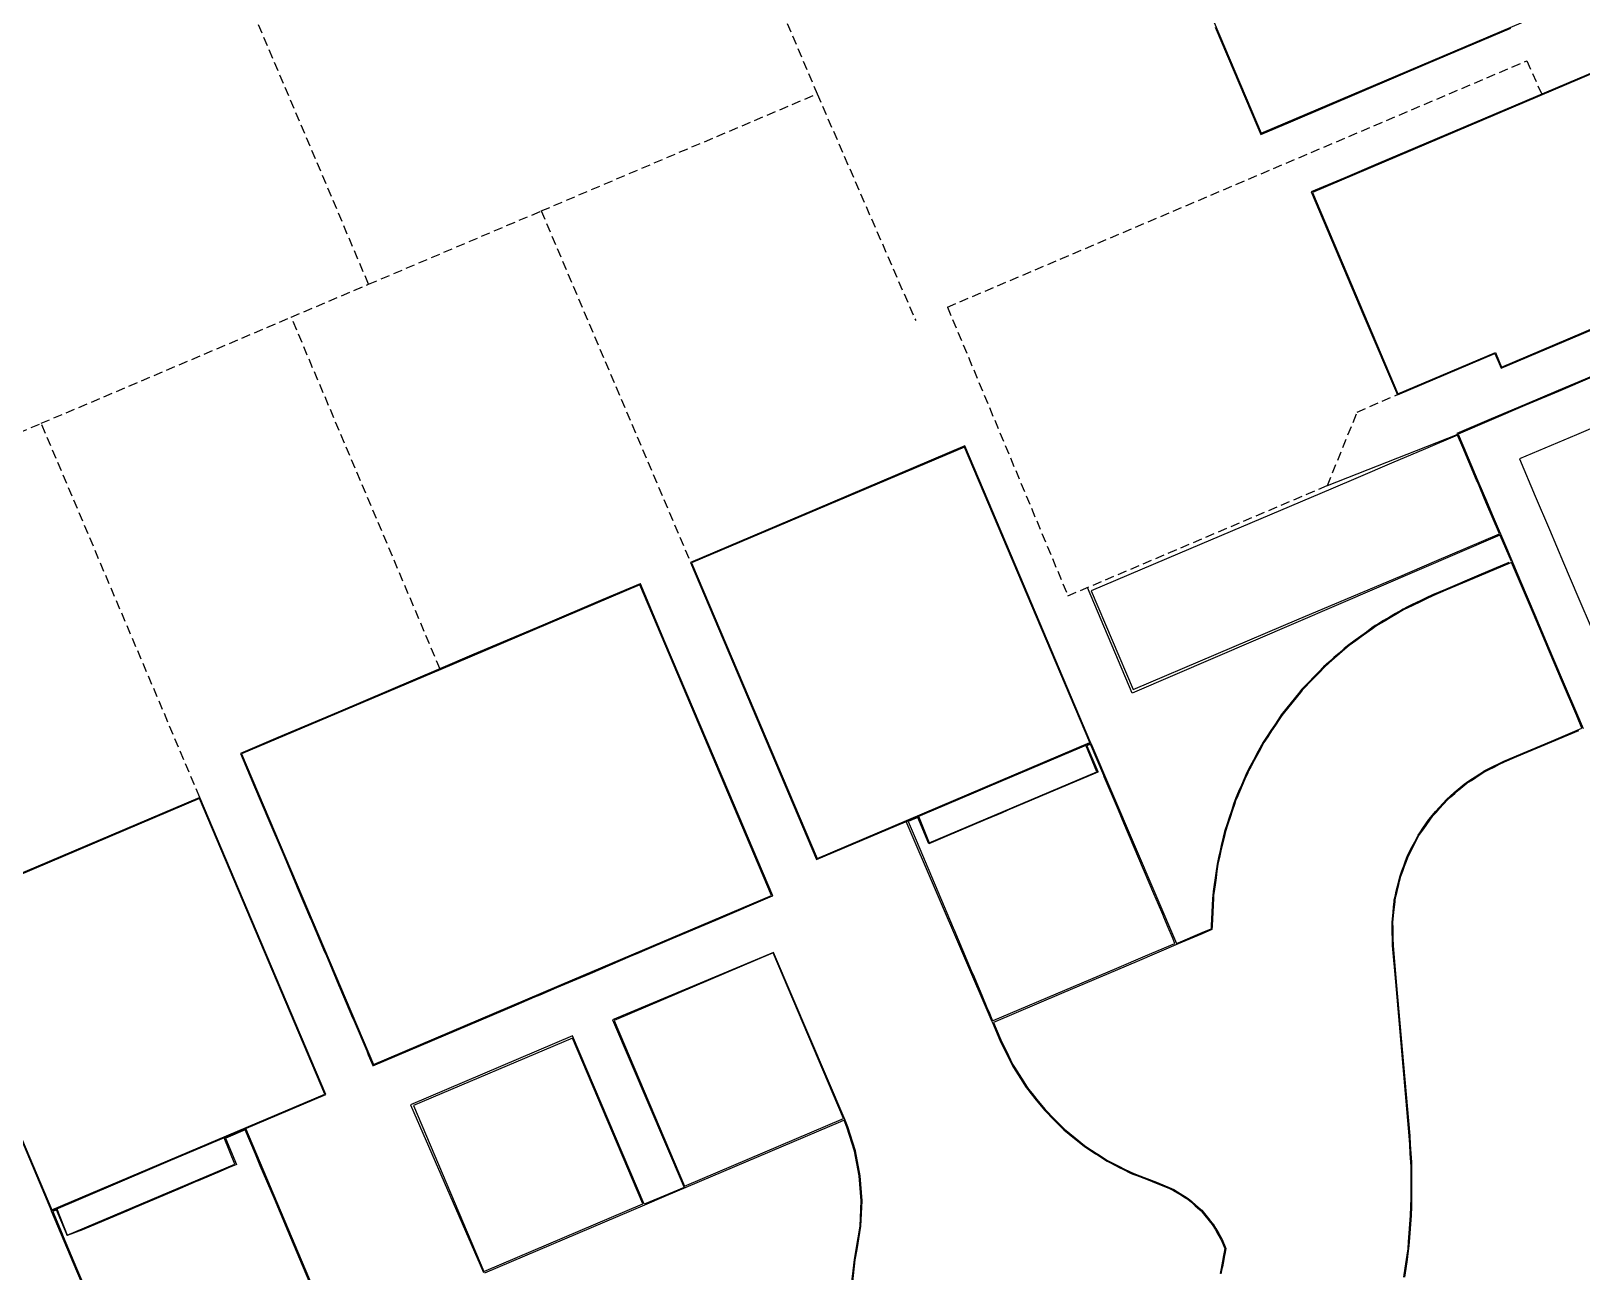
# Model space of a CAD drawing. Header units: metres. Extents: x 337936 to 338461, y 373266 to 374024.
# Drawn here: x 338154.72 to 338197.39, y 373373.72 to 373407.85 of the extents above; entities that cross this region are included whole.
import ezdxf

# ---------------------------------------------------------------- set-up
doc = ezdxf.new("R2010")
doc.units = ezdxf.units.M
doc.linetypes.add('DASHED2', pattern=[0.375, 0.25, -0.125])
for name, color, linetype in [('3D_LINES', 4, 'Continuous'), ('PLOTS EXTERNAL LEVEL', 3, 'Continuous'), ('PLOTS FFL', 1, 'Continuous')]:
    doc.layers.add(name, color=color, linetype=linetype)

msp = doc.modelspace()

# ---------------------------------------------------------------- linework, layer by layer
at = {"layer": '3D_LINES', "linetype": 'DASHED2'}
for points in [[(338164.01, 373400.884, 34), (338159.237, 373412.128, 33.855)], [(338174.94, 373409.44, 34), (338176.349, 373406.122, 34)], [(338179.934, 373400.259, 34.125), (338195.874, 373407.026, 34.05), (338195.874, 373407.026, 34.05)], [(338195.874, 373407.026, 34.05), (338196.286, 373406.114, 34.05)], [(338168.761, 373402.901, 34), (338176.349, 373406.122, 34)], [(338176.349, 373406.122, 34), (338179.061, 373399.886, 34.125)], [(338164.01, 373400.884, 34), (338168.761, 373402.901, 34)], [(338168.761, 373402.901, 34), (338172.864, 373393.236, 34.1), (338172.864, 373393.236, 34.1)], [(338161.881, 373399.98, 34), (338164.01, 373400.884, 34)], [(338155, 373397.06, 33.9), (338161.881, 373399.98, 34)], [(338165.978, 373390.302, 34.2), (338161.881, 373399.98, 34), (338161.881, 373399.98, 34)], [(338179.934, 373400.259, 34.125), (338183.25, 373392.319, 34.15)], [(338191.209, 373397.37, 34.12), (338192.319, 373397.852, 34.2)], [(338190.39, 373395.349, 34.225), (338191.209, 373397.37, 34.12)], [(338146.437, 373393.425, 33.9), (338155, 373397.06, 33.9)], [(338159.366, 373386.774, 34.05), (338155, 373397.06, 33.9), (338155, 373397.06, 33.9)], [(338183.25, 373392.319, 34.15), (338190.39, 373395.349, 34.225)]]:
    msp.add_polyline3d(points, dxfattribs=at)
at = {"layer": '3D_LINES'}
for points in [[(338197.656, 373398.352, 34.143), (338196.736, 373397.962, 34.154), (338195.815, 373397.571, 34.166), (338194.895, 373397.18, 34.171), (338193.951, 373396.78, 34.186), (338193.963, 373396.751, 34.186)], [(338197.666, 373398.329, 34.143), (338196.745, 373397.939, 34.154), (338195.825, 373397.548, 34.166), (338195.825, 373397.548, 34.166), (338194.904, 373397.157, 34.171), (338193.984, 373396.766, 34.186), (338194.14, 373396.398, 34.18), (338194.531, 373395.478, 34.168), (338194.765, 373394.925, 34.166), (338194.922, 373394.557, 34.178), (338195.312, 373393.637, 34.208), (338195.703, 373392.716, 34.238), (338196.094, 373391.796, 34.208), (338196.485, 373390.875, 34.178), (338196.641, 373390.507, 34.166), (338196.875, 373389.955, 34.168), (338197.266, 373389.034, 34.18), (338197.422, 373388.666, 34.186)], [(338198.158, 373397.139, 34.093), (338197.238, 373396.748, 34.104), (338195.673, 373396.084, 34.116), (338196.107, 373395.06, 34.128), (338196.498, 373394.14, 34.158), (338196.889, 373393.219, 34.188), (338197.279, 373392.299, 34.158), (338197.67, 373391.378, 34.128)], [(338195.136, 373393.988, 34.196), (338195.289, 373393.627, 34.208), (338195.441, 373393.271, 34.22)]]:
    msp.add_polyline3d(points, dxfattribs=at)
at = {"layer": '3D_LINES', "linetype": 'Continuous'}
for points in [[(338195.123, 373394.018, 34.195), (338194.752, 373394.892, 34.166), (338194.516, 373395.449, 34.168), (338194.494, 373395.5, 34.169), (338194.113, 373396.398, 34.18), (338193.971, 373396.734, 34.186), (338193.09, 373396.36, 34.203), (338192.153, 373395.962, 34.221), (338191.232, 373395.571, 34.239), (338190.479, 373395.252, 34.23), (338186.63, 373393.618, 34.187), (338183.891, 373392.455, 34.155), (338185.044, 373389.74, 34.082), (338189.616, 373391.68, 34.134), (338192.377, 373392.852, 34.165), (338193.339, 373393.261, 34.175), (338195.123, 373394.018, 34.195)], [(338183.87, 373388.236, 34.197), (338183.768, 373388.192, 34.197), (338184.069, 373387.483, 34.193), (338184.075, 373387.47, 34.193), (338184.007, 373387.441, 34.193), (338182.658, 373386.868, 34.179), (338182.483, 373386.794, 34.179), (338181.596, 373386.417, 34.171), (338181.421, 373386.343, 34.176), (338181.329, 373386.304, 34.208), (338180.977, 373386.155, 34.336), (338179.872, 373385.686, 34.336), (338179.426, 373385.497, 34.302), (338179.12, 373386.219, 34.315), (338178.853, 373386.106, 34.294), (338179.071, 373385.594, 34.285), (338180.094, 373383.183, 34.03), (338180.108, 373383.149, 34.025), (338180.59, 373382.015, 33.993), (338180.666, 373381.837, 33.989), (338180.73, 373381.685, 33.99), (338180.881, 373381.33, 33.992), (338181.022, 373380.998, 33.994), (338181.071, 373380.881, 33.994), (338181.178, 373380.629, 33.996), (338181.19, 373380.634, 33.996), (338183.4, 373381.572, 34.057), (338184.592, 373382.078, 34.09), (338185.386, 373382.415, 34.114), (338186.195, 373382.759, 34.14), (338186.129, 373382.915, 34.138), (338186.01, 373383.194, 34.133), (338185.888, 373383.482, 34.129), (338185.86, 373383.549, 34.128), (338185.74, 373383.831, 34.126), (338185.679, 373383.974, 34.125), (338185.617, 373384.12, 34.129), (338184.792, 373386.063, 34.183), (338184.642, 373386.417, 34.185), (338184.251, 373387.338, 34.191), (338184.242, 373387.359, 34.191), (338184.237, 373387.372, 34.192), (338183.87, 373388.236, 34.197)], [(338175.142, 373382.495, 34.126), (338170.769, 373380.639, 34.008), (338172.704, 373376.082, 33.998), (338177.076, 373377.938, 34.117), (338175.142, 373382.495, 34.126)], [(338169.619, 373380.15, 33.976), (338165.246, 373378.295, 33.858), (338167.181, 373373.738, 33.848), (338171.553, 373375.594, 33.967), (338169.619, 373380.15, 33.976)]]:
    msp.add_polyline3d(points, close=True, dxfattribs=at)
for points in [[(338190.39, 373395.349, 34.225), (338193.963, 373396.751, 34.186)], [(338195.136, 373393.988, 34.196), (338185.018, 373389.642, 34.082), (338183.785, 373392.546, 34.156)], [(338192.495, 373373.582, 33.951), (338192.53, 373373.824, 33.954), (338192.565, 373374.065, 33.957), (338192.599, 373374.306, 33.961), (338192.607, 373374.356, 33.961), (338192.62, 373374.548, 33.964), (338192.638, 373374.791, 33.967), (338192.656, 373375.034, 33.97), (338192.673, 373375.277, 33.974), (338192.688, 373375.52, 33.977), (338192.689, 373375.764, 33.98), (338192.689, 373376.008, 33.983), (338192.69, 373376.25, 33.987), (338192.69, 373376.494, 33.99), (338192.69, 373376.614, 33.991), (338192.683, 373376.738, 33.993), (338192.668, 373376.981, 33.996), (338192.653, 373377.224, 33.999), (338192.639, 373377.468, 34.003), (338192.268, 373381.698, 34.059), (338192.181, 373382.696, 34.072), (338192.181, 373382.696, 34.072), (338192.176, 373382.89, 34.074), (338192.173, 373383.036, 34.076), (338192.169, 373383.181, 34.078), (338192.166, 373383.33, 34.08), (338192.195, 373383.616, 34.084), (338192.21, 373383.761, 34.086), (338192.225, 373383.906, 34.088), (338192.23, 373383.96, 34.089), (338192.251, 373384.049, 34.09), (338192.284, 373384.191, 34.092), (338192.317, 373384.332, 34.094), (338192.35, 373384.474, 34.096), (338192.387, 373384.615, 34.098), (338192.438, 373384.752, 34.099), (338192.489, 373384.888, 34.101), (338192.539, 373385.025, 34.103), (338192.594, 373385.172, 34.106), (338192.723, 373385.42, 34.109), (338192.79, 373385.549, 34.111), (338192.858, 373385.678, 34.113), (338192.887, 373385.734, 34.114), (338192.934, 373385.802, 34.115), (338193.017, 373385.922, 34.117), (338193.1, 373386.041, 34.119), (338193.183, 373386.161, 34.121), (338193.269, 373386.278, 34.123), (338193.367, 373386.386, 34.124), (338193.464, 373386.494, 34.126), (338193.562, 373386.603, 34.128), (338193.672, 373386.725, 34.131), (338193.768, 373386.808, 34.132), (338193.878, 373386.903, 34.134), (338193.988, 373386.998, 34.136), (338194.098, 373387.093, 34.138), (338194.152, 373387.139, 34.139), (338194.215, 373387.181, 34.14), (338194.336, 373387.261, 34.142), (338194.457, 373387.342, 34.144), (338194.579, 373387.422, 34.146), (338194.68, 373387.489, 34.147), (338194.702, 373387.5, 34.148), (338194.832, 373387.565, 34.149), (338194.962, 373387.63, 34.151), (338195.112, 373387.704, 34.153), (338195.246, 373387.769, 34.155), (338195.595, 373387.917, 34.16), (338196.55, 373388.323, 34.173), (338197.39, 373388.679, 34.185), (338197.247, 373389.015, 34.179), (338196.859, 373389.929, 34.168), (338196.628, 373390.474, 34.165), (338196.471, 373390.842, 34.177), (338196.452, 373390.889, 34.179), (338196.055, 373391.822, 34.209), (338195.674, 373392.72, 34.238), (338195.455, 373393.236, 34.221), (338194.563, 373392.857, 34.238), (338193.646, 373392.468, 34.257), (338193.289, 373392.316, 34.264), (338193.118, 373392.234, 34.267), (338192.948, 373392.153, 34.27), (338192.735, 373392.051, 34.275), (338192.606, 373391.989, 34.274), (338192.484, 373391.931, 34.273), (338192.437, 373391.903, 34.273), (338192.274, 373391.806, 34.271), (338192.112, 373391.71, 34.27), (338191.949, 373391.613, 34.269), (338191.785, 373391.516, 34.268), (338191.716, 373391.475, 34.267), (338191.628, 373391.412, 34.266), (338191.474, 373391.301, 34.265), (338191.321, 373391.19, 34.264), (338191.168, 373391.079, 34.263), (338190.992, 373390.952, 34.261), (338190.869, 373390.846, 34.26), (338190.726, 373390.722, 34.259), (338190.583, 373390.597, 34.257), (338190.44, 373390.473, 34.256), (338190.298, 373390.347, 34.255), (338190.167, 373390.21, 34.254), (338190.036, 373390.074, 34.252), (338189.904, 373389.938, 34.251), (338189.773, 373389.801, 34.25), (338189.698, 373389.723, 34.249), (338189.647, 373389.66, 34.249), (338189.528, 373389.512, 34.247), (338189.41, 373389.364, 34.246), (338189.291, 373389.217, 34.245), (338189.172, 373389.069, 34.244), (338189.139, 373389.027, 34.243), (338189.063, 373388.914, 34.242), (338188.959, 373388.757, 34.241), (338188.854, 373388.599, 34.24), (338188.748, 373388.441, 34.239), (338188.644, 373388.284, 34.238), (338188.553, 373388.117, 34.236), (338188.463, 373387.95, 34.235), (338188.372, 373387.784, 34.234), (338188.282, 373387.617, 34.232), (338188.217, 373387.499, 34.232), (338188.196, 373387.448, 34.231), (338188.121, 373387.275, 34.23), (338188.045, 373387.101, 34.228), (338187.97, 373386.927, 34.227), (338187.895, 373386.753, 34.226), (338187.863, 373386.679, 34.226), (338187.829, 373386.576, 34.225), (338187.77, 373386.396, 34.223), (338187.71, 373386.216, 34.222), (338187.651, 373386.036, 34.221), (338187.583, 373385.831, 34.22), (338187.546, 373385.672, 34.219), (338187.503, 373385.487, 34.217), (338187.46, 373385.304, 34.216), (338187.417, 373385.119, 34.215), (338187.377, 373384.933, 34.214), (338187.351, 373384.746, 34.212), (338187.324, 373384.558, 34.211), (338187.298, 373384.371, 34.21), (338187.272, 373384.184, 34.208), (338187.257, 373384.077, 34.208), (338187.252, 373383.995, 34.207), (338187.243, 373383.805, 34.206), (338187.234, 373383.617, 34.205), (338187.224, 373383.427, 34.203), (338187.215, 373383.238, 34.202), (338187.212, 373383.136, 34.202), (338187.187, 373383.126, 34.202), (338186.942, 373383.021, 34.186), (338186.283, 373382.742, 34.143), (338185.151, 373382.261, 34.106), (338184.614, 373382.033, 34.09), (338183.076, 373381.38, 34.047), (338181.198, 373380.583, 33.997), (338181.4, 373380.107, 34.001), (338181.612, 373379.673, 34.004), (338181.728, 373379.436, 34.006), (338181.778, 373379.358, 34.006), (338181.968, 373379.055, 34.008), (338182.126, 373378.805, 34.01), (338182.167, 373378.752, 34.01), (338182.262, 373378.632, 34.01), (338182.394, 373378.465, 34.012), (338182.622, 373378.185, 34.016), (338182.888, 373377.915, 34.02), (338183.135, 373377.667, 34.024), (338183.152, 373377.653, 34.025), (338183.447, 373377.412, 34.03), (338183.708, 373377.2, 34.034), (338183.746, 373377.176, 34.035), (338184.025, 373376.992, 34.04), (338184.074, 373376.96, 34.041), (338184.343, 373376.788, 34.046), (338184.41, 373376.754, 34.047), (338184.69, 373376.61, 34.053), (338184.774, 373376.568, 34.054), (338184.979, 373376.463, 34.058), (338185.041, 373376.439, 34.059), (338185.152, 373376.396, 34.062), (338185.42, 373376.293, 34.067), (338185.687, 373376.192, 34.071), (338186.035, 373376.048, 34.076), (338186.168, 373375.988, 34.077), (338186.339, 373375.882, 34.08), (338186.454, 373375.81, 34.081), (338186.559, 373375.745, 34.082), (338186.661, 373375.656, 34.083), (338186.769, 373375.562, 34.083), (338186.89, 373375.456, 34.083), (338186.93, 373375.422, 34.083), (338187.004, 373375.333, 34.082), (338187.158, 373375.146, 34.082), (338187.243, 373375.043, 34.082), (338187.319, 373374.913, 34.08), (338187.399, 373374.775, 34.079), (338187.491, 373374.618, 34.078), (338187.597, 373374.368, 34.075), (338187.575, 373374.257, 34.073), (338187.55, 373374.126, 34.071), (338187.537, 373374.061, 34.069), (338187.499, 373373.866, 34.065), (338187.488, 373373.81, 34.064), (338187.461, 373373.671, 34.062)], [(338195.381, 373393.231, 34.223), (338194.553, 373392.88, 34.238), (338193.636, 373392.491, 34.257), (338193.279, 373392.339, 34.264), (338193.107, 373392.257, 34.267), (338192.937, 373392.175, 34.27), (338192.725, 373392.074, 34.275), (338192.596, 373392.012, 34.274), (338192.472, 373391.953, 34.273), (338192.425, 373391.925, 34.273), (338192.261, 373391.828, 34.271), (338192.099, 373391.731, 34.27), (338191.936, 373391.635, 34.269), (338191.773, 373391.538, 34.268), (338191.702, 373391.496, 34.267), (338191.614, 373391.432, 34.266), (338191.46, 373391.321, 34.265), (338191.306, 373391.21, 34.264), (338191.153, 373391.099, 34.263), (338190.976, 373390.972, 34.261), (338190.853, 373390.865, 34.26), (338190.71, 373390.74, 34.259), (338190.567, 373390.616, 34.257), (338190.424, 373390.492, 34.256), (338190.281, 373390.365, 34.255), (338190.149, 373390.228, 34.254), (338190.018, 373390.092, 34.252), (338189.886, 373389.955, 34.251), (338189.755, 373389.818, 34.25), (338189.679, 373389.74, 34.249), (338189.628, 373389.676, 34.249), (338189.509, 373389.528, 34.247), (338189.39, 373389.38, 34.246), (338189.272, 373389.233, 34.245), (338189.153, 373389.085, 34.244), (338189.118, 373389.042, 34.243), (338189.042, 373388.928, 34.242), (338188.938, 373388.771, 34.241), (338188.833, 373388.613, 34.24), (338188.728, 373388.455, 34.239), (338188.622, 373388.296, 34.238), (338188.531, 373388.129, 34.236), (338188.441, 373387.962, 34.235), (338188.351, 373387.796, 34.234), (338188.26, 373387.629, 34.232), (338188.195, 373387.51, 34.232), (338188.173, 373387.458, 34.231), (338188.098, 373387.285, 34.23), (338188.022, 373387.111, 34.228), (338187.947, 373386.937, 34.227), (338187.872, 373386.763, 34.226), (338187.84, 373386.688, 34.226), (338187.805, 373386.583, 34.225), (338187.746, 373386.404, 34.223), (338187.687, 373386.224, 34.222), (338187.627, 373386.044, 34.221), (338187.559, 373385.838, 34.22), (338187.522, 373385.678, 34.219), (338187.479, 373385.493, 34.217), (338187.436, 373385.309, 34.216), (338187.393, 373385.124, 34.215), (338187.352, 373384.938, 34.214), (338187.326, 373384.75, 34.212), (338187.299, 373384.562, 34.211), (338187.273, 373384.374, 34.21), (338187.247, 373384.187, 34.208), (338187.232, 373384.079, 34.208), (338187.227, 373383.996, 34.207), (338187.218, 373383.806, 34.206), (338187.209, 373383.618, 34.205), (338187.199, 373383.429, 34.203), (338187.19, 373383.239, 34.202), (338187.187, 373383.153, 34.202), (338187.178, 373383.149, 34.202), (338186.932, 373383.044, 34.186), (338186.274, 373382.765, 34.143), (338186.238, 373382.75, 34.142)], [(338192.206, 373382.698, 34.072), (338192.201, 373382.89, 34.074), (338192.198, 373383.036, 34.076), (338192.194, 373383.181, 34.078), (338192.191, 373383.329, 34.08), (338192.22, 373383.614, 34.084), (338192.235, 373383.758, 34.086), (338192.25, 373383.903, 34.088), (338192.255, 373383.956, 34.089), (338192.275, 373384.043, 34.09), (338192.308, 373384.185, 34.092), (338192.341, 373384.327, 34.094), (338192.374, 373384.468, 34.096), (338192.411, 373384.607, 34.098), (338192.462, 373384.743, 34.099), (338192.512, 373384.879, 34.101), (338192.563, 373385.016, 34.103), (338192.616, 373385.162, 34.106), (338192.745, 373385.409, 34.109), (338192.812, 373385.538, 34.111), (338192.88, 373385.667, 34.113), (338192.908, 373385.721, 34.114), (338192.954, 373385.788, 34.115), (338193.038, 373385.908, 34.117), (338193.121, 373386.027, 34.119), (338193.203, 373386.146, 34.121), (338193.288, 373386.262, 34.123), (338193.386, 373386.37, 34.124), (338193.483, 373386.478, 34.126), (338193.58, 373386.586, 34.128), (338193.69, 373386.707, 34.131), (338193.784, 373386.789, 34.132), (338193.894, 373386.884, 34.134), (338194.005, 373386.979, 34.136), (338194.114, 373387.074, 34.138), (338194.167, 373387.119, 34.139), (338194.228, 373387.16, 34.14), (338194.35, 373387.241, 34.142), (338194.471, 373387.321, 34.144), (338194.593, 373387.401, 34.146), (338194.693, 373387.468, 34.147), (338194.713, 373387.478, 34.148), (338194.843, 373387.543, 34.149), (338194.973, 373387.607, 34.151), (338195.123, 373387.682, 34.153), (338195.257, 373387.747, 34.155), (338195.604, 373387.894, 34.16), (338196.559, 373388.3, 34.173), (338197.302, 373388.615, 34.184)], [(338179.141, 373386.256, 34.318), (338179.434, 373385.527, 34.302), (338184.049, 373387.477, 34.193), (338183.739, 373388.207, 34.2)], [(338183.883, 373388.268, 34.2), (338186.238, 373382.75, 34.142)], [(338181.165, 373380.596, 33.997), (338178.801, 373386.111, 34.291)], [(338177.121, 373377.895, 34.117), (338175.146, 373382.51, 34.126), (338170.717, 373380.653, 34.008), (338172.687, 373376.048, 33.998)], [(338192.52, 373373.579, 33.951), (338192.554, 373373.82, 33.954), (338192.589, 373374.061, 33.957), (338192.624, 373374.303, 33.961), (338192.631, 373374.353, 33.961), (338192.645, 373374.546, 33.964), (338192.663, 373374.789, 33.967), (338192.681, 373375.032, 33.97), (338192.698, 373375.275, 33.974), (338192.713, 373375.519, 33.977), (338192.714, 373375.764, 33.98), (338192.714, 373376.008, 33.983), (338192.715, 373376.25, 33.987), (338192.715, 373376.494, 33.99), (338192.715, 373376.614, 33.991), (338192.708, 373376.739, 33.993), (338192.693, 373376.982, 33.996), (338192.678, 373377.226, 33.999), (338192.663, 373377.469, 34.003), (338192.293, 373381.7, 34.059), (338192.206, 373382.698, 34.072), (338192.206, 373382.698, 34.072)], [(338181.165, 373380.596, 33.997), (338181.377, 373380.097, 34.001), (338181.59, 373379.662, 34.004), (338181.706, 373379.424, 34.006), (338181.756, 373379.344, 34.006), (338181.947, 373379.041, 34.008), (338182.105, 373378.79, 34.01), (338182.148, 373378.737, 34.01), (338182.242, 373378.617, 34.01), (338182.375, 373378.45, 34.012), (338182.604, 373378.168, 34.016), (338182.87, 373377.897, 34.02), (338183.118, 373377.649, 34.024), (338183.136, 373377.634, 34.025), (338183.431, 373377.392, 34.03), (338183.693, 373377.18, 34.034), (338183.732, 373377.155, 34.035), (338184.011, 373376.971, 34.04), (338184.06, 373376.939, 34.041), (338184.33, 373376.766, 34.046), (338184.399, 373376.731, 34.047), (338184.679, 373376.588, 34.053), (338184.762, 373376.545, 34.054), (338184.968, 373376.44, 34.058), (338185.032, 373376.415, 34.059), (338185.143, 373376.373, 34.062), (338185.411, 373376.27, 34.067), (338185.678, 373376.168, 34.071), (338186.025, 373376.025, 34.076), (338186.156, 373375.965, 34.077), (338186.325, 373375.86, 34.08), (338186.441, 373375.789, 34.081), (338186.545, 373375.725, 34.082), (338186.645, 373375.637, 34.083), (338186.753, 373375.543, 34.083), (338186.874, 373375.437, 34.083), (338186.912, 373375.404, 34.083), (338186.984, 373375.317, 34.082), (338187.138, 373375.13, 34.082), (338187.222, 373375.028, 34.082), (338187.297, 373374.901, 34.08), (338187.378, 373374.762, 34.079), (338187.468, 373374.607, 34.078), (338187.571, 373374.365, 34.075), (338187.551, 373374.262, 34.073), (338187.525, 373374.13, 34.071), (338187.513, 373374.066, 34.069), (338187.475, 373373.871, 34.065), (338187.464, 373373.814, 34.064), (338187.437, 373373.676, 34.062)], [(338171.588, 373375.582, 33.968), (338169.619, 373380.214, 33.976), (338165.158, 373378.318, 33.858), (338167.166, 373373.705, 33.848)], [(338177.294, 373373.372, 34.07), (338177.375, 373374.061, 34.079), (338177.428, 373374.341, 34.084), (338177.531, 373374.985, 34.093), (338177.56, 373375.675, 34.102), (338177.509, 373376.365, 34.109), (338177.379, 373377.043, 34.114), (338177.171, 373377.703, 34.117), (338177.095, 373377.892, 34.117), (338176.994, 373377.849, 34.114), (338172.136, 373375.787, 33.982), (338171.596, 373375.558, 33.968), (338167.2, 373373.692, 33.848)], [(338177.319, 373373.371, 34.07), (338177.399, 373374.058, 34.079), (338177.453, 373374.336, 34.084), (338177.556, 373374.982, 34.093), (338177.585, 373375.676, 34.102), (338177.534, 373376.368, 34.109), (338177.403, 373377.05, 34.114), (338177.195, 373377.711, 34.117), (338177.121, 373377.895, 34.117)], [(338162.598, 373372.947, 33.975), (338162.193, 373373.901, 33.978), (338161.798, 373374.832, 33.981), (338161.416, 373375.732, 33.982), (338161.029, 373376.643, 33.977), (338160.894, 373376.961, 33.987), (338160.61, 373377.63, 34.148), (338160.61, 373377.63, 34.148), (338160.077, 373377.404, 34.172), (338160.068, 373377.4, 34.172), (338160.374, 373376.677, 33.963), (338160.26, 373376.629, 33.96), (338160.171, 373376.591, 33.984), (338159.928, 373376.488, 33.978), (338159.321, 373376.23, 33.948), (338159.266, 373376.207, 33.948), (338158.824, 373376.019, 33.936), (338157.525, 373375.468, 33.901), (338157.421, 373375.424, 33.883), (338156.139, 373374.879, 33.848), (338155.716, 373374.727, 33.837), (338155.694, 373374.78, 33.856), (338155.51, 373375.212, 33.979), (338155.419, 373375.427, 34.043), (338155.317, 373375.383, 34.043), (338155.576, 373374.774, 33.86), (338155.61, 373374.694, 33.837), (338155.977, 373373.828, 33.833), (338156.284, 373373.105, 33.833)], [(338155.433, 373375.46, 34.05), (338155.72, 373374.734, 33.837), (338160.333, 373376.688, 33.963), (338160.036, 373377.413, 34.18)], [(338163.443, 373371.009, 33.973), (338160.627, 373377.664, 34.153)], [(338172.687, 373376.048, 33.998), (338172.126, 373375.81, 33.982), (338171.588, 373375.582, 33.968)], [(338159.079, 373368.393, 33.848), (338158.027, 373369.759, 33.839), (338156.746, 373371.953, 33.836), (338155.985, 373373.744, 33.836), (338155.284, 373375.397, 34.05)]]:
    msp.add_polyline3d(points, dxfattribs=at)
at = {"layer": 'PLOTS EXTERNAL LEVEL', "linetype": 'Continuous'}
for points in [[(338187.303, 373407.954, 34.05), (338188.473, 373405.198, 34.05), (338188.555, 373405.005, 34.05), (338189.378, 373405.354, 34.067), (338193.162, 373406.961, 34.067), (338195.431, 373407.924, 34.067)], [(338198.945, 373407.243, 34.056), (338194.43, 373405.326, 34.053), (338191.785, 373404.204, 34.051), (338190.865, 373403.813, 34.05), (338189.944, 373403.422, 34.05), (338191.393, 373400.009, 34.2), (338192.314, 373397.839, 34.2), (338194.998, 373398.978, 34.2), (338195.17, 373398.573, 34.2), (338198.163, 373399.844, 34.2)]]:
    msp.add_polyline3d(points, dxfattribs=at)
for points in [[(338180.414, 373396.441, 34.2), (338176.277, 373394.684, 34.2), (338172.864, 373393.236, 34.1), (338174.818, 373388.633, 34.1), (338176.333, 373385.063, 34.1), (338179.556, 373386.431, 34.35), (338180.66, 373386.9, 34.35), (338181.113, 373387.092, 34.2), (338183.883, 373388.268, 34.2), (338181.93, 373392.871, 34.2), (338180.414, 373396.441, 34.2)], [(338175.128, 373384.064, 34.05), (338173.917, 373386.917, 34.05), (338172.163, 373391.049, 34.09), (338171.486, 373392.642, 34.106), (338171.483, 373392.65, 34.05), (338170.456, 373392.213, 34.2), (338168.799, 373391.51, 34.2), (338166.908, 373390.708, 34.099), (338165.983, 373390.315, 34.05), (338163.171, 373389.121, 34.2), (338161.514, 373388.418, 34.2), (338160.483, 373387.98, 34.05), (338160.874, 373387.06, 34.044), (338161.265, 373386.139, 34.038), (338161.656, 373385.218, 34.033), (338162.027, 373384.344, 34.027), (338162.046, 373384.298, 34.027), (338162.413, 373383.435, 34.022), (338162.437, 373383.377, 34.022), (338162.798, 373382.526, 34.017), (338162.828, 373382.457, 34.017), (338163.184, 373381.617, 34.012), (338163.219, 373381.536, 34.012), (338163.57, 373380.708, 34.007), (338163.609, 373380.615, 34.008), (338163.956, 373379.799, 34.003), (338164, 373379.695, 34.003), (338164.126, 373379.397, 34.002), (338164.127, 373379.396, 33.975), (338164.128, 373379.394, 33.975), (338168.076, 373381.07, 34.2), (338168.581, 373381.285, 34.2), (338168.729, 373381.347, 34.2), (338169.191, 373381.544, 34.2), (338169.628, 373381.729, 34.05), (338170.11, 373381.933, 34.2), (338171.218, 373382.404, 34.2), (338171.443, 373382.499, 34.192), (338171.607, 373382.569, 34.192), (338172.363, 373382.89, 34.165), (338172.585, 373382.984, 34.166), (338173.282, 373383.28, 34.143), (338173.563, 373383.4, 34.144), (338174.202, 373383.671, 34.125), (338174.542, 373383.815, 34.127), (338175.122, 373384.061, 34.111), (338175.128, 373384.064, 34.05)], [(338159.366, 373386.774, 34.05), (338155.217, 373385.013, 34.05), (338151.815, 373383.569, 34.05), (338153.721, 373379.079, 34.05), (338155.284, 373375.397, 34.05), (338158.055, 373376.573, 34.05), (338158.507, 373376.765, 34.2), (338159.612, 373377.234, 34.2), (338162.835, 373378.602, 34.05), (338160.929, 373383.092, 34.05), (338159.366, 373386.774, 34.05)]]:
    msp.add_polyline3d(points, close=True, dxfattribs=at)
at = {"layer": 'PLOTS FFL', "linetype": 'Continuous'}
for points, elevation in [([(338193.509, 373415.991), (338185.382, 373412.542), (338188.568, 373405.038), (338196.694, 373408.487)], 34.2), ([(338200.684, 373403.083), (338201.408, 373403.39), (338200.255, 373406.108), (338199.53, 373405.8), (338198.932, 373407.21), (338189.977, 373403.409), (338192.327, 373397.872), (338195.011, 373399.011), (338195.183, 373398.606), (338198.545, 373400.033), (338198.373, 373400.438), (338201.282, 373401.673)], 34.2), ([(338180.401, 373396.408), (338172.897, 373393.222), (338176.346, 373385.096), (338183.851, 373388.282)], 34.35), ([(338175.095, 373384.077), (338171.47, 373392.617), (338165.993, 373390.292), (338160.516, 373387.967), (338164.141, 373379.427), (338169.618, 373381.752)], 34.2), ([(338159.353, 373386.741), (338151.848, 373383.556), (338155.298, 373375.429), (338162.802, 373378.615)], 34.2)]:
    msp.add_lwpolyline(points, close=True, dxfattribs=dict(at, elevation=elevation))

doc.saveas('drawing.dxf')
